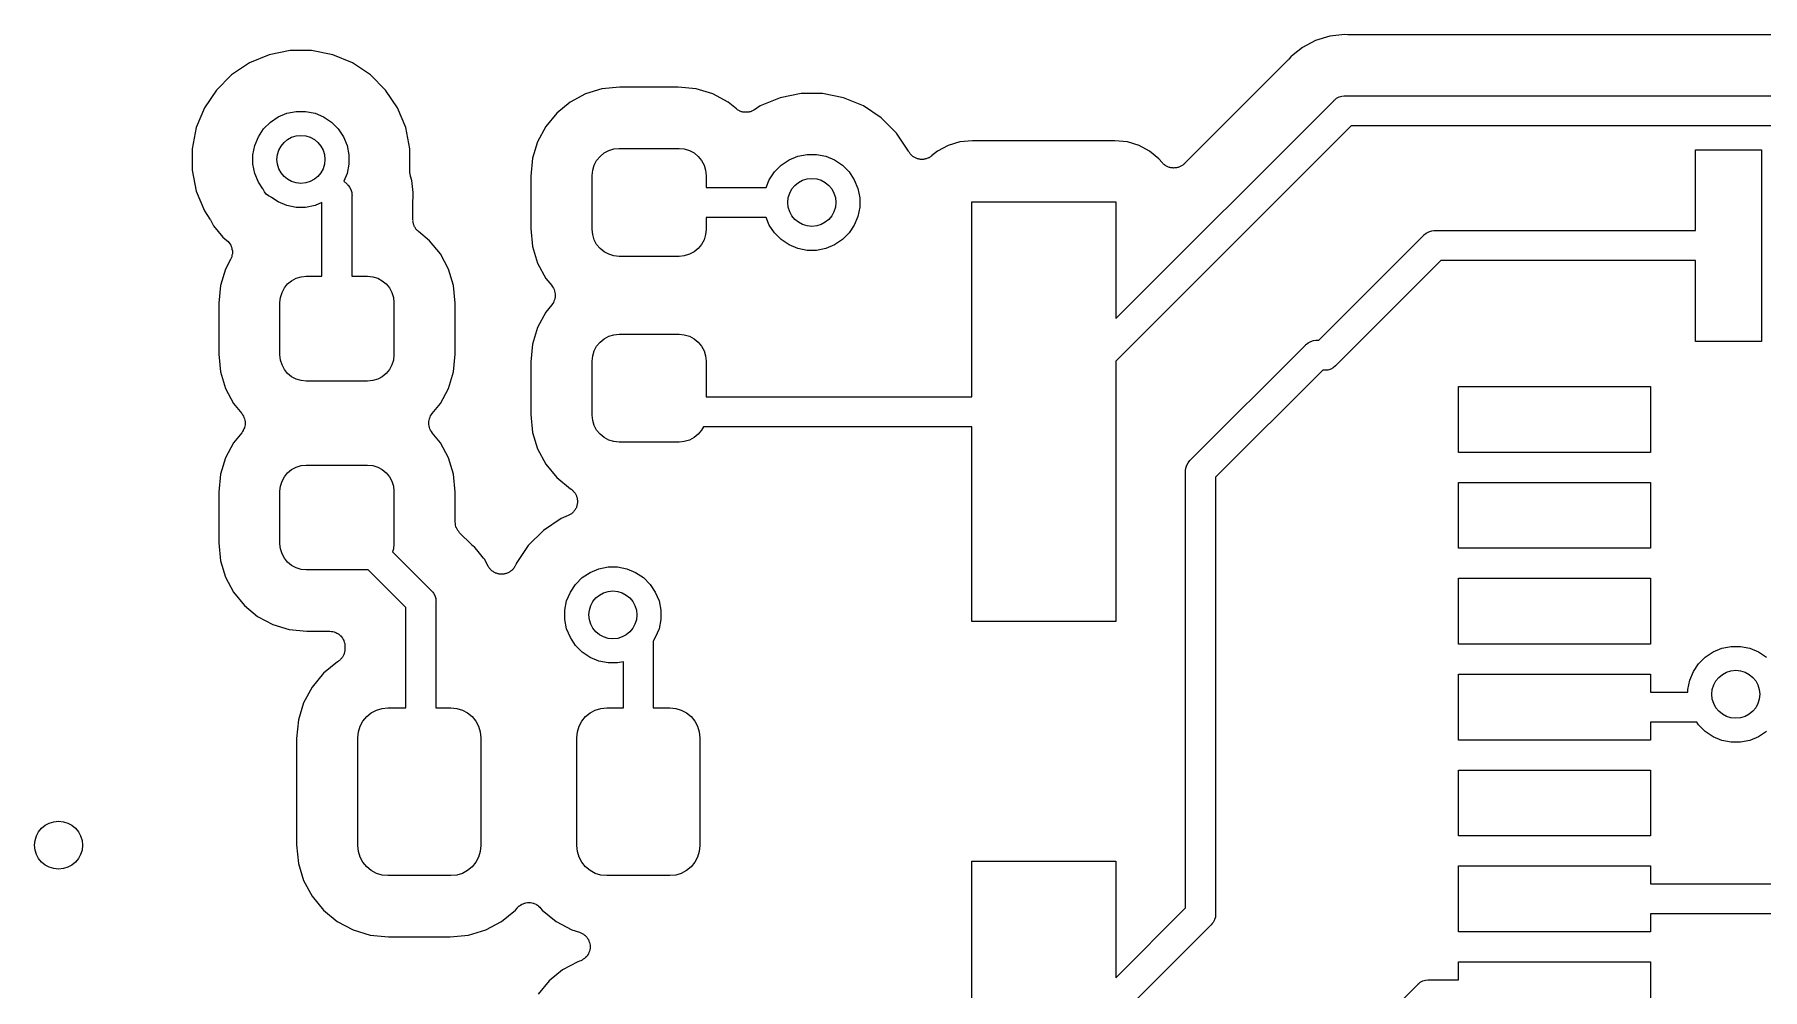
# Model space of a CAD drawing. Extents: x 83.1 to 154, y -94.5 to -68.3.
# Drawn here: x 102.98 to 117.38, y -86.52 to -78.56 of the extents above; entities that cross this region are included whole.
import ezdxf

# ---------------------------------------------------------------- set-up
doc = ezdxf.new("R2010")
doc.units = 0
doc.layers.add('BLACK', color=7, linetype='CONTINUOUS')

msp = doc.modelspace()

# ---------------------------------------------------------------- linework, layer by layer
at = {"layer": 'BLACK', "linetype": 'CONTINUOUS'}
for p, q in [((113.659, -78.6067), (113.549, -78.6654)), ((113.778, -78.5705), (113.659, -78.6067)), ((113.877, -78.5607), (113.778, -78.5705)), ((113.878, -78.5607), (113.877, -78.5607)), ((113.902, -78.5582), (113.878, -78.5607)), ((113.927, -78.5607), (113.902, -78.5582)), ((113.933, -78.5607), (113.927, -78.5607)), ((113.938, -78.5613), (113.933, -78.5607)), ((113.94, -78.5613), (113.938, -78.5613)), ((117.501, -78.5613), (113.94, -78.5613)), ((104.77, -78.7953), (104.621, -78.8947)), ((104.935, -78.7269), (104.77, -78.7953)), ((105.111, -78.692), (104.935, -78.7269)), ((105.289, -78.692), (105.111, -78.692)), ((105.465, -78.7269), (105.289, -78.692)), ((105.63, -78.7953), (105.465, -78.7269)), ((105.779, -78.8947), (105.63, -78.7953)), ((113.428, -78.7731), (112.567, -79.6349)), ((113.432, -78.769), (113.428, -78.7731)), ((113.436, -78.7652), (113.432, -78.769)), ((113.437, -78.7639), (113.436, -78.7652)), ((113.453, -78.7445), (113.437, -78.7639)), ((113.472, -78.7287), (113.453, -78.7445)), ((113.549, -78.6654), (113.472, -78.7287)), ((113.472, -78.7287), (113.472, -78.7287)), ((104.621, -78.8947), (104.495, -79.0212)), ((105.905, -79.0212), (105.779, -78.8947)), ((104.495, -79.0212), (104.395, -79.1699)), ((106.005, -79.1699), (105.905, -79.0212)), ((107.571, -79.0541), (107.444, -79.1221)), ((107.709, -79.0123), (107.571, -79.0541)), ((107.859, -78.9975), (107.709, -79.0123)), ((108.346, -78.9975), (107.859, -78.9975)), ((108.496, -79.0123), (108.346, -78.9975)), ((108.634, -79.0541), (108.496, -79.0123)), ((108.761, -79.1221), (108.634, -79.0541)), ((109.369, -79.0506), (109.194, -79.0855)), ((109.548, -79.0506), (109.369, -79.0506)), ((109.723, -79.0855), (109.548, -79.0506)), ((113.833, -79.0899), (113.854, -79.0783)), ((113.854, -79.0783), (113.878, -79.0711)), ((113.878, -79.0711), (113.896, -79.0693)), ((113.896, -79.0693), (113.902, -79.0687)), ((113.896, -79.0693), (113.896, -79.0693)), ((113.902, -79.0687), (113.909, -79.0693)), ((113.909, -79.0693), (117.82, -79.0693)), ((104.395, -79.1699), (104.327, -79.3351)), ((105.011, -79.2455), (105.083, -79.2154)), ((105.083, -79.2154), (105.161, -79.2)), ((105.161, -79.2), (105.239, -79.2)), ((105.239, -79.2), (105.317, -79.2154)), ((105.317, -79.2154), (105.389, -79.2455)), ((106.073, -79.3351), (106.005, -79.1699)), ((107.332, -79.2136), (107.241, -79.325)), ((107.444, -79.1221), (107.332, -79.2136)), ((108.83, -79.1784), (108.761, -79.1221)), ((108.834, -79.1816), (108.83, -79.1784)), ((108.839, -79.1852), (108.834, -79.1816)), ((108.845, -79.1885), (108.839, -79.1852)), ((108.85, -79.1922), (108.845, -79.1885)), ((108.855, -79.1944), (108.85, -79.1922)), ((108.86, -79.1971), (108.855, -79.1944)), ((108.867, -79.1991), (108.86, -79.1971)), ((108.873, -79.2017), (108.867, -79.1991)), ((108.879, -79.2028), (108.873, -79.2017)), ((108.884, -79.2045), (108.879, -79.2028)), ((108.891, -79.2053), (108.884, -79.2045)), ((108.897, -79.2066), (108.891, -79.2053)), ((108.903, -79.2066), (108.897, -79.2066)), ((108.909, -79.2072), (108.903, -79.2066)), ((108.915, -79.2067), (108.909, -79.2072)), ((108.922, -79.2067), (108.915, -79.2067)), ((108.928, -79.2056), (108.922, -79.2067)), ((108.933, -79.2051), (108.928, -79.2056)), ((108.94, -79.2032), (108.933, -79.2051)), ((108.947, -79.2019), (108.94, -79.2032)), ((108.952, -79.1998), (108.947, -79.2019)), ((108.957, -79.1982), (108.952, -79.1998)), ((108.963, -79.1951), (108.957, -79.1982)), ((108.969, -79.1926), (108.963, -79.1951)), ((108.974, -79.1894), (108.969, -79.1926)), ((108.979, -79.1868), (108.974, -79.1894)), ((108.981, -79.1858), (108.979, -79.1868)), ((109.029, -79.1539), (108.981, -79.1858)), ((109.194, -79.0855), (109.029, -79.1539)), ((109.889, -79.1539), (109.723, -79.0855)), ((110.037, -79.2533), (109.889, -79.1539)), ((111.992, -80.9282), (113.81, -79.1102)), ((113.81, -79.1102), (113.814, -79.1055)), ((113.814, -79.1055), (113.818, -79.1016)), ((113.818, -79.1016), (113.831, -79.0908)), ((113.818, -79.1016), (113.818, -79.1016)), ((113.831, -79.0908), (113.833, -79.0899)), ((104.327, -79.3351), (104.292, -79.5106)), ((104.846, -79.4105), (104.889, -79.345)), ((104.889, -79.345), (104.945, -79.2893)), ((104.945, -79.2893), (105.011, -79.2455)), ((105.389, -79.2455), (105.455, -79.2893)), ((105.455, -79.2893), (105.511, -79.345)), ((105.511, -79.345), (105.554, -79.4105)), ((106.108, -79.5106), (106.073, -79.3351)), ((107.241, -79.325), (107.173, -79.4522)), ((110.164, -79.3798), (110.037, -79.2533)), ((113.954, -79.3193), (111.992, -81.2818)), ((117.774, -79.3193), (113.954, -79.3193)), ((104.292, -79.5106), (104.292, -79.6894)), ((104.8, -79.5606), (104.815, -79.4833)), ((104.815, -79.4833), (104.846, -79.4105)), ((105.554, -79.4105), (105.585, -79.4833)), ((105.585, -79.4833), (105.6, -79.5606)), ((106.108, -79.7), (106.108, -79.5106)), ((107.173, -79.4522), (107.131, -79.5901)), ((107.766, -79.5257), (107.809, -79.5129)), ((107.809, -79.5129), (107.852, -79.5086)), ((107.852, -79.5086), (108.352, -79.5086)), ((108.352, -79.5086), (108.396, -79.5129)), ((108.396, -79.5129), (108.439, -79.5257)), ((110.265, -79.5308), (110.164, -79.3798)), ((110.596, -79.4834), (110.508, -79.5306)), ((110.692, -79.4544), (110.596, -79.4834)), ((110.798, -79.4439), (110.692, -79.4544)), ((111.985, -79.4439), (110.798, -79.4439)), ((112.091, -79.4543), (111.985, -79.4439)), ((112.187, -79.4834), (112.091, -79.4543)), ((112.275, -79.5306), (112.187, -79.4834)), ((104.8, -79.6394), (104.8, -79.5606)), ((104.815, -79.7167), (104.8, -79.6394)), ((105.6, -79.6394), (105.585, -79.7167)), ((105.6, -79.5606), (105.6, -79.6394)), ((107.131, -79.5901), (107.116, -79.7398)), ((107.632, -79.6897), (107.645, -79.6475)), ((107.645, -79.6475), (107.665, -79.6086)), ((107.665, -79.6086), (107.693, -79.5745)), ((107.693, -79.5745), (107.727, -79.5465)), ((107.727, -79.5465), (107.766, -79.5257)), ((108.439, -79.5257), (108.477, -79.5465)), ((108.477, -79.5465), (108.511, -79.5745)), ((108.511, -79.5745), (108.539, -79.6086)), ((108.539, -79.6086), (108.56, -79.6475)), ((108.56, -79.6475), (108.573, -79.6897)), ((109.148, -79.7036), (109.204, -79.6479)), ((109.204, -79.6479), (109.269, -79.6041)), ((109.269, -79.6041), (109.342, -79.574)), ((109.342, -79.574), (109.419, -79.5586)), ((109.419, -79.5586), (109.498, -79.5586)), ((109.498, -79.5586), (109.575, -79.574)), ((109.575, -79.574), (109.648, -79.6041)), ((109.648, -79.6041), (109.714, -79.6479)), ((109.714, -79.6479), (109.769, -79.7036)), ((110.265, -79.5324), (110.265, -79.5308)), ((110.269, -79.5379), (110.265, -79.5324)), ((110.272, -79.5437), (110.269, -79.5379)), ((110.276, -79.5482), (110.272, -79.5437)), ((110.279, -79.5531), (110.276, -79.5482)), ((110.284, -79.5578), (110.279, -79.5531)), ((110.288, -79.5628), (110.284, -79.5578)), ((110.292, -79.5666), (110.288, -79.5628)), ((110.296, -79.5707), (110.292, -79.5666)), ((110.302, -79.5744), (110.296, -79.5707)), ((110.307, -79.5786), (110.302, -79.5744)), ((110.312, -79.5814), (110.307, -79.5786)), ((110.317, -79.5847), (110.312, -79.5814)), ((110.323, -79.5872), (110.317, -79.5847)), ((110.329, -79.5904), (110.323, -79.5872)), ((110.334, -79.5921), (110.329, -79.5904)), ((110.34, -79.5944), (110.334, -79.5921)), ((110.346, -79.5957), (110.34, -79.5944)), ((110.352, -79.5977), (110.346, -79.5957)), ((110.358, -79.5983), (110.352, -79.5977)), ((110.364, -79.5995), (110.358, -79.5983)), ((110.371, -79.5995), (110.364, -79.5995)), ((110.377, -79.6002), (110.371, -79.5995)), ((110.383, -79.5997), (110.377, -79.6002)), ((110.389, -79.5997), (110.383, -79.5997)), ((110.395, -79.5985), (110.389, -79.5997)), ((110.402, -79.5979), (110.395, -79.5985)), ((110.407, -79.5962), (110.402, -79.5979)), ((110.413, -79.5952), (110.407, -79.5962)), ((110.419, -79.5927), (110.413, -79.5952)), ((110.426, -79.5909), (110.419, -79.5927)), ((110.431, -79.5882), (110.426, -79.5909)), ((110.436, -79.586), (110.431, -79.5882)), ((110.442, -79.5824), (110.436, -79.586)), ((110.448, -79.5794), (110.442, -79.5824)), ((110.452, -79.5757), (110.448, -79.5794)), ((110.457, -79.5725), (110.452, -79.5757)), ((110.458, -79.5714), (110.457, -79.5725)), ((110.508, -79.5306), (110.458, -79.5714)), ((112.353, -79.5941), (112.275, -79.5306)), ((112.379, -79.6257), (112.353, -79.5941)), ((112.383, -79.6298), (112.379, -79.6257)), ((112.386, -79.6343), (112.383, -79.6298)), ((112.391, -79.6385), (112.386, -79.6343)), ((112.396, -79.6432), (112.391, -79.6385)), ((112.401, -79.6464), (112.396, -79.6432)), ((112.405, -79.6502), (112.401, -79.6464)), ((112.411, -79.6533), (112.405, -79.6502)), ((112.417, -79.657), (112.411, -79.6533)), ((112.422, -79.6592), (112.417, -79.657)), ((112.427, -79.662), (112.422, -79.6592)), ((112.536, -79.6575), (112.53, -79.66)), ((112.541, -79.6543), (112.536, -79.6575)), ((112.546, -79.6516), (112.541, -79.6543)), ((112.551, -79.6475), (112.546, -79.6516)), ((112.557, -79.6438), (112.551, -79.6475)), ((112.561, -79.6398), (112.557, -79.6438)), ((112.565, -79.6362), (112.561, -79.6398)), ((112.567, -79.6349), (112.565, -79.6362)), ((116.826, -80.1943), (116.826, -79.5193)), ((116.826, -79.5193), (117.376, -79.5193)), ((117.376, -79.5193), (117.376, -81.1193)), ((104.292, -79.6894), (104.327, -79.8649)), ((104.846, -79.7895), (104.815, -79.7167)), ((104.883, -79.8461), (104.846, -79.7895)), ((105.585, -79.7167), (105.558, -79.7811)), ((105.558, -79.7811), (105.584, -79.8073)), ((106.108, -79.7036), (106.108, -79.7)), ((106.108, -79.709), (106.108, -79.7036)), ((106.108, -79.7145), (106.108, -79.709)), ((106.109, -79.7213), (106.108, -79.7145)), ((106.11, -79.7282), (106.109, -79.7213)), ((106.112, -79.7335), (106.11, -79.7282)), ((106.113, -79.7389), (106.112, -79.7335)), ((106.113, -79.7406), (106.113, -79.7389)), ((106.124, -79.7759), (106.113, -79.7406)), ((106.134, -79.875), (106.124, -79.7759)), ((107.116, -79.7398), (107.116, -80.1774)), ((107.627, -79.7336), (107.632, -79.6897)), ((107.627, -80.1836), (107.627, -79.7336)), ((108.573, -79.6897), (108.577, -79.7336)), ((108.577, -79.7336), (108.577, -79.8336)), ((109.077, -79.8336), (109.104, -79.7691)), ((109.104, -79.7691), (109.148, -79.7036)), ((109.769, -79.7036), (109.813, -79.7691)), ((109.813, -79.7691), (109.843, -79.8419)), ((112.433, -79.664), (112.427, -79.662)), ((112.44, -79.6666), (112.433, -79.664)), ((112.445, -79.6677), (112.44, -79.6666)), ((112.451, -79.6694), (112.445, -79.6677)), ((112.457, -79.6701), (112.451, -79.6694)), ((112.464, -79.6715), (112.457, -79.6701)), ((112.47, -79.6715), (112.464, -79.6715)), ((112.475, -79.6721), (112.47, -79.6715)), ((112.482, -79.6715), (112.475, -79.6721)), ((112.489, -79.6716), (112.482, -79.6715)), ((112.494, -79.6705), (112.489, -79.6716)), ((112.5, -79.67), (112.494, -79.6705)), ((112.507, -79.6681), (112.5, -79.67)), ((112.513, -79.6668), (112.507, -79.6681)), ((112.518, -79.6647), (112.513, -79.6668)), ((112.524, -79.663), (112.518, -79.6647)), ((112.53, -79.66), (112.524, -79.663)), ((104.327, -79.8649), (104.395, -80.0301)), ((104.884, -79.8481), (104.883, -79.8461)), ((104.896, -79.8698), (104.884, -79.8481)), ((104.911, -79.8888), (104.896, -79.8698)), ((104.93, -79.9044), (104.911, -79.8888)), ((104.952, -79.916), (104.93, -79.9044)), ((104.954, -79.9166), (104.952, -79.916)), ((105.011, -79.9545), (104.954, -79.9166)), ((105.584, -79.8073), (105.589, -79.8112)), ((105.589, -79.8112), (105.593, -79.8159)), ((105.593, -79.8159), (105.593, -79.8159)), ((105.593, -79.8159), (105.604, -79.8302)), ((105.604, -79.8302), (105.615, -79.8498)), ((105.615, -79.8498), (105.616, -79.8519)), ((105.616, -79.8519), (105.623, -79.8755)), ((105.623, -79.8755), (105.625, -79.8939)), ((105.625, -79.8939), (105.625, -79.8939)), ((105.625, -79.8939), (105.626, -79.9)), ((105.626, -79.9), (105.625, -79.9061)), ((105.625, -79.9061), (105.625, -80.575)), ((106.133, -79.9355), (106.134, -79.9302)), ((106.133, -79.9373), (106.133, -79.9355)), ((106.133, -80.1041), (106.133, -79.9373)), ((106.134, -79.8751), (106.134, -79.875)), ((106.136, -79.9), (106.134, -79.8751)), ((106.134, -79.9249), (106.136, -79.9)), ((106.134, -79.9302), (106.134, -79.9249)), ((108.577, -79.8336), (109.077, -79.8336)), ((109.843, -79.8419), (109.859, -79.9192)), ((109.859, -79.9192), (109.859, -79.998)), ((104.395, -80.0301), (104.441, -80.099)), ((105.083, -79.9846), (105.011, -79.9545)), ((105.161, -80), (105.083, -79.9846)), ((105.239, -80), (105.161, -80)), ((105.317, -79.9846), (105.239, -80)), ((105.375, -79.9605), (105.317, -79.9846)), ((105.375, -80.575), (105.375, -79.9605)), ((109.077, -80.0836), (108.577, -80.0836)), ((108.577, -80.0836), (108.577, -80.1836)), ((109.104, -80.1481), (109.077, -80.0836)), ((109.843, -80.0753), (109.813, -80.1481)), ((109.859, -79.998), (109.843, -80.0753)), ((110.792, -81.58), (110.792, -79.955)), ((110.792, -79.955), (111.992, -79.955)), ((111.992, -79.955), (111.992, -80.9282)), ((104.441, -80.099), (104.442, -80.1004)), ((104.442, -80.1004), (104.445, -80.1052)), ((104.445, -80.1052), (104.448, -80.1097)), ((104.448, -80.1097), (104.471, -80.1534)), ((104.471, -80.1534), (104.55, -80.2498)), ((106.134, -80.1096), (106.133, -80.1041)), ((106.133, -80.1152), (106.134, -80.1096)), ((106.135, -80.1219), (106.133, -80.1152)), ((106.135, -80.1287), (106.135, -80.1219)), ((106.137, -80.1341), (106.135, -80.1287)), ((106.138, -80.1396), (106.137, -80.1341)), ((106.141, -80.1459), (106.138, -80.1396)), ((106.143, -80.1525), (106.141, -80.1459)), ((106.145, -80.1574), (106.143, -80.1525)), ((106.147, -80.1626), (106.145, -80.1574)), ((106.151, -80.1683), (106.147, -80.1626)), ((106.154, -80.1744), (106.151, -80.1683)), ((106.158, -80.1787), (106.154, -80.1744)), ((106.161, -80.1834), (106.158, -80.1787)), ((106.166, -80.1883), (106.161, -80.1834)), ((106.17, -80.1936), (106.166, -80.1883)), ((106.174, -80.1971), (106.17, -80.1936)), ((106.178, -80.2011), (106.174, -80.1971)), ((106.179, -80.2023), (106.178, -80.2011)), ((106.272, -80.2781), (106.179, -80.2023)), ((107.116, -80.1774), (107.131, -80.3271)), ((107.632, -80.2275), (107.627, -80.1836)), ((107.645, -80.2697), (107.632, -80.2275)), ((108.573, -80.2275), (108.56, -80.2697)), ((108.577, -80.1836), (108.573, -80.2275)), ((109.148, -80.2136), (109.104, -80.1481)), ((109.204, -80.2693), (109.148, -80.2136)), ((109.769, -80.2136), (109.714, -80.2693)), ((109.813, -80.1481), (109.769, -80.2136)), ((113.685, -81.1087), (114.558, -80.2352)), ((114.558, -80.2352), (114.562, -80.2305)), ((114.562, -80.2305), (114.568, -80.2257)), ((114.568, -80.2257), (114.581, -80.2149)), ((114.581, -80.2149), (114.603, -80.2033)), ((114.603, -80.2033), (114.627, -80.1961)), ((114.627, -80.1961), (114.645, -80.1943)), ((114.645, -80.1943), (114.651, -80.1937)), ((114.645, -80.1943), (114.645, -80.1943)), ((114.651, -80.1937), (114.657, -80.1943)), ((114.657, -80.1943), (116.826, -80.1943)), ((104.55, -80.2498), (104.582, -80.2757)), ((104.582, -80.2757), (104.582, -80.2762)), ((104.582, -80.2762), (104.582, -80.2762)), ((104.582, -80.2762), (104.582, -80.2762)), ((104.582, -80.2762), (104.583, -80.2769)), ((104.583, -80.2769), (104.592, -80.2855)), ((104.592, -80.2855), (104.6, -80.2938)), ((104.6, -80.2938), (104.6, -80.2943)), ((104.6, -80.2943), (104.601, -80.2946)), ((104.601, -80.2946), (104.607, -80.3046)), ((104.607, -80.3046), (104.614, -80.3145)), ((104.614, -80.3145), (104.614, -80.315)), ((104.614, -80.315), (104.614, -80.3154)), ((104.614, -80.3154), (104.618, -80.3264)), ((104.618, -80.3264), (104.623, -80.3375)), ((104.623, -80.3375), (104.623, -80.338)), ((104.623, -80.338), (104.623, -80.3384)), ((104.623, -80.3384), (104.625, -80.3501)), ((104.625, -80.3501), (104.628, -80.3618)), ((104.628, -80.3618), (104.628, -80.3623)), ((104.628, -80.3623), (104.628, -80.3628)), ((104.628, -80.3628), (104.628, -80.3747)), ((104.628, -80.3747), (104.628, -80.3866)), ((106.363, -80.3886), (106.272, -80.2781)), ((107.131, -80.3271), (107.173, -80.465)), ((107.665, -80.3086), (107.645, -80.2697)), ((107.693, -80.3427), (107.665, -80.3086)), ((107.727, -80.3707), (107.693, -80.3427)), ((107.766, -80.3915), (107.727, -80.3707)), ((108.477, -80.3707), (108.439, -80.3915)), ((108.511, -80.3427), (108.477, -80.3707)), ((108.539, -80.3086), (108.511, -80.3427)), ((108.56, -80.2697), (108.539, -80.3086)), ((109.269, -80.3131), (109.204, -80.2693)), ((109.342, -80.3432), (109.269, -80.3131)), ((109.419, -80.3586), (109.342, -80.3432)), ((109.498, -80.3586), (109.419, -80.3586)), ((109.575, -80.3432), (109.498, -80.3586)), ((109.648, -80.3131), (109.575, -80.3432)), ((109.714, -80.2693), (109.648, -80.3131)), ((104.57, -80.5147), (104.529, -80.6515)), ((104.613, -80.4338), (104.57, -80.5147)), ((104.618, -80.4227), (104.613, -80.4338)), ((104.623, -80.4118), (104.618, -80.4227)), ((104.625, -80.3992), (104.623, -80.4109)), ((104.623, -80.4109), (104.623, -80.4113)), ((104.623, -80.4113), (104.623, -80.4118)), ((104.628, -80.3876), (104.625, -80.3992)), ((104.628, -80.3866), (104.628, -80.3871)), ((104.628, -80.3871), (104.628, -80.3876)), ((106.43, -80.5147), (106.363, -80.3886)), ((106.471, -80.6515), (106.43, -80.5147)), ((107.173, -80.465), (107.241, -80.5922)), ((107.809, -80.4043), (107.766, -80.3915)), ((107.852, -80.4086), (107.809, -80.4043)), ((108.352, -80.4086), (107.852, -80.4086)), ((108.396, -80.4043), (108.352, -80.4086)), ((108.439, -80.3915), (108.396, -80.4043)), ((114.703, -80.4443), (113.829, -81.3177)), ((116.826, -80.4443), (114.703, -80.4443)), ((116.826, -81.1193), (116.826, -80.4443)), ((104.529, -80.6515), (104.514, -80.8)), ((105.062, -80.6722), (105.089, -80.6391)), ((105.089, -80.6391), (105.122, -80.6119)), ((105.122, -80.6119), (105.16, -80.5917)), ((105.16, -80.5917), (105.201, -80.5792)), ((105.201, -80.5792), (105.244, -80.575)), ((105.244, -80.575), (105.375, -80.575)), ((105.625, -80.575), (105.756, -80.575)), ((105.756, -80.575), (105.799, -80.5792)), ((105.799, -80.5792), (105.84, -80.5917)), ((105.84, -80.5917), (105.878, -80.6119)), ((105.878, -80.6119), (105.911, -80.6391)), ((105.911, -80.6391), (105.938, -80.6722)), ((106.486, -80.8), (106.471, -80.6515)), ((107.241, -80.5922), (107.291, -80.653)), ((107.291, -80.653), (107.291, -80.6536)), ((107.291, -80.6536), (107.291, -80.6536)), ((107.291, -80.6536), (107.291, -80.6537)), ((107.291, -80.6537), (107.292, -80.6544)), ((107.292, -80.6544), (107.298, -80.6644)), ((107.298, -80.6644), (107.305, -80.6743)), ((104.514, -80.8), (104.514, -81.225)), ((105.025, -80.7938), (105.029, -80.7511)), ((105.025, -81.2313), (105.025, -80.7938)), ((105.029, -80.7511), (105.042, -80.71)), ((105.042, -80.71), (105.062, -80.6722)), ((105.938, -80.6722), (105.958, -80.71)), ((105.958, -80.71), (105.971, -80.7511)), ((105.971, -80.7511), (105.975, -80.7938)), ((105.975, -80.7938), (105.975, -81.2313)), ((106.486, -81.225), (106.486, -80.8)), ((107.297, -80.8043), (107.291, -80.8142)), ((107.304, -80.7944), (107.297, -80.8043)), ((107.305, -80.7936), (107.304, -80.794)), ((107.304, -80.794), (107.304, -80.7944)), ((107.305, -80.6743), (107.305, -80.6748)), ((107.305, -80.6748), (107.305, -80.6752)), ((107.305, -80.6752), (107.31, -80.6863)), ((107.309, -80.7826), (107.305, -80.7936)), ((107.314, -80.7716), (107.309, -80.7826)), ((107.31, -80.6863), (107.314, -80.6973)), ((107.314, -80.6973), (107.314, -80.6978)), ((107.314, -80.6978), (107.315, -80.6982)), ((107.316, -80.759), (107.314, -80.7707)), ((107.314, -80.7707), (107.314, -80.7711)), ((107.314, -80.7711), (107.314, -80.7716)), ((107.315, -80.6982), (107.317, -80.7099)), ((107.319, -80.7474), (107.316, -80.759)), ((107.317, -80.7099), (107.319, -80.7216)), ((107.319, -80.7216), (107.319, -80.7221)), ((107.319, -80.7221), (107.319, -80.7226)), ((107.319, -80.7226), (107.319, -80.7345)), ((107.319, -80.7345), (107.319, -80.7464)), ((107.319, -80.7464), (107.319, -80.7469)), ((107.319, -80.7469), (107.319, -80.7474)), ((107.241, -80.875), (107.173, -81.0022)), ((107.291, -80.8142), (107.241, -80.875)), ((107.173, -81.0022), (107.131, -81.1401)), ((107.693, -81.1245), (107.727, -81.0965)), ((107.727, -81.0965), (107.766, -81.0757)), ((107.766, -81.0757), (107.809, -81.0629)), ((107.809, -81.0629), (107.852, -81.0586)), ((107.852, -81.0586), (108.352, -81.0586)), ((108.352, -81.0586), (108.396, -81.0629)), ((108.396, -81.0629), (108.439, -81.0757)), ((108.439, -81.0757), (108.477, -81.0965)), ((108.477, -81.0965), (108.511, -81.1245)), ((104.514, -81.225), (104.529, -81.3735)), ((105.029, -81.2739), (105.025, -81.2313)), ((105.975, -81.2313), (105.971, -81.2739)), ((106.471, -81.3735), (106.486, -81.225)), ((107.131, -81.1401), (107.116, -81.2898)), ((107.627, -81.2836), (107.632, -81.2397)), ((107.632, -81.2397), (107.645, -81.1975)), ((107.645, -81.1975), (107.665, -81.1586)), ((107.665, -81.1586), (107.693, -81.1245)), ((108.511, -81.1245), (108.539, -81.1586)), ((108.539, -81.1586), (108.56, -81.1975)), ((108.56, -81.1975), (108.573, -81.2397)), ((108.573, -81.2397), (108.577, -81.2836)), ((112.616, -82.1075), (113.574, -81.1496)), ((113.574, -81.1496), (113.577, -81.1449)), ((113.577, -81.1449), (113.582, -81.141)), ((113.582, -81.141), (113.596, -81.1299)), ((113.582, -81.141), (113.582, -81.141)), ((113.596, -81.1299), (113.597, -81.1293)), ((113.597, -81.1293), (113.618, -81.1177)), ((113.618, -81.1177), (113.642, -81.1105)), ((113.642, -81.1105), (113.66, -81.1087)), ((113.66, -81.1087), (113.666, -81.1081)), ((113.66, -81.1087), (113.66, -81.1087)), ((113.666, -81.1081), (113.672, -81.1087)), ((113.672, -81.1087), (113.685, -81.1087)), ((117.376, -81.1193), (116.826, -81.1193)), ((104.529, -81.3735), (104.57, -81.5103)), ((105.042, -81.315), (105.029, -81.2739)), ((105.062, -81.3528), (105.042, -81.315)), ((105.089, -81.3859), (105.062, -81.3528)), ((105.122, -81.4131), (105.089, -81.3859)), ((105.911, -81.3859), (105.878, -81.4131)), ((105.938, -81.3528), (105.911, -81.3859)), ((105.958, -81.315), (105.938, -81.3528)), ((105.971, -81.2739), (105.958, -81.315)), ((106.43, -81.5103), (106.471, -81.3735)), ((107.116, -81.2898), (107.116, -81.7274)), ((107.627, -81.7336), (107.627, -81.2836)), ((108.577, -81.2836), (108.577, -81.58)), ((111.992, -81.2818), (111.992, -83.455)), ((113.718, -81.3587), (112.825, -82.252)), ((113.731, -81.3587), (113.718, -81.3587)), ((113.737, -81.3593), (113.731, -81.3587)), ((113.743, -81.3587), (113.737, -81.3593)), ((113.761, -81.3569), (113.743, -81.3587)), ((113.743, -81.3587), (113.743, -81.3587)), ((113.785, -81.3497), (113.761, -81.3569)), ((113.806, -81.3381), (113.785, -81.3497)), ((113.826, -81.3225), (113.806, -81.3381)), ((113.829, -81.3177), (113.826, -81.3225)), ((104.57, -81.5103), (104.637, -81.6364)), ((105.16, -81.4333), (105.122, -81.4131)), ((105.201, -81.4458), (105.16, -81.4333)), ((105.244, -81.45), (105.201, -81.4458)), ((105.756, -81.45), (105.244, -81.45)), ((105.799, -81.4458), (105.756, -81.45)), ((105.84, -81.4333), (105.799, -81.4458)), ((105.878, -81.4131), (105.84, -81.4333)), ((106.363, -81.6364), (106.43, -81.5103)), ((114.851, -82.0443), (114.851, -81.4943)), ((114.851, -81.4943), (116.451, -81.4943)), ((116.451, -81.4943), (116.451, -82.0443)), ((104.637, -81.6364), (104.706, -81.7194)), ((106.294, -81.7194), (106.363, -81.6364)), ((108.577, -81.58), (110.792, -81.58)), ((104.706, -81.7194), (104.706, -81.72)), ((104.706, -81.72), (104.706, -81.72)), ((104.706, -81.72), (104.706, -81.7201)), ((104.706, -81.7201), (104.707, -81.7208)), ((104.707, -81.7208), (104.713, -81.7308)), ((104.713, -81.7308), (104.72, -81.7407)), ((104.72, -81.7407), (104.72, -81.7412)), ((104.72, -81.7412), (104.72, -81.7416)), ((104.72, -81.7416), (104.725, -81.7527)), ((104.725, -81.7527), (104.729, -81.7637)), ((104.729, -81.7637), (104.729, -81.7642)), ((104.729, -81.7642), (104.729, -81.7646)), ((104.729, -81.7646), (104.732, -81.7763)), ((104.734, -81.8138), (104.731, -81.8254)), ((104.732, -81.7763), (104.734, -81.788)), ((104.734, -81.788), (104.734, -81.7885)), ((104.734, -81.7885), (104.734, -81.789)), ((104.734, -81.789), (104.734, -81.8008)), ((104.734, -81.8008), (104.734, -81.8128)), ((104.734, -81.8128), (104.734, -81.8133)), ((104.734, -81.8133), (104.734, -81.8138)), ((106.266, -81.7862), (106.269, -81.7746)), ((106.266, -81.7867), (106.266, -81.7862)), ((106.266, -81.7872), (106.266, -81.7867)), ((106.266, -81.7992), (106.266, -81.7872)), ((106.266, -81.811), (106.266, -81.7992)), ((106.266, -81.8115), (106.266, -81.811)), ((106.266, -81.812), (106.266, -81.8115)), ((106.268, -81.8237), (106.266, -81.812)), ((106.269, -81.7746), (106.271, -81.7629)), ((106.271, -81.762), (106.276, -81.751)), ((106.271, -81.7625), (106.271, -81.762)), ((106.271, -81.7629), (106.271, -81.7625)), ((106.276, -81.751), (106.281, -81.74)), ((106.281, -81.7392), (106.288, -81.7293)), ((106.281, -81.7396), (106.281, -81.7392)), ((106.281, -81.74), (106.281, -81.7396)), ((106.288, -81.7293), (106.294, -81.7194)), ((107.116, -81.7274), (107.131, -81.8771)), ((107.632, -81.7775), (107.627, -81.7336)), ((107.645, -81.8197), (107.632, -81.7775)), ((107.665, -81.8586), (107.645, -81.8197)), ((104.637, -81.9636), (104.57, -82.0897)), ((104.706, -81.8806), (104.637, -81.9636)), ((104.712, -81.8707), (104.706, -81.8806)), ((104.719, -81.8608), (104.712, -81.8707)), ((104.724, -81.849), (104.719, -81.86)), ((104.719, -81.86), (104.719, -81.8604)), ((104.719, -81.8604), (104.719, -81.8608)), ((104.729, -81.838), (104.724, -81.849)), ((104.731, -81.8254), (104.729, -81.8371)), ((104.729, -81.8371), (104.729, -81.8375)), ((104.729, -81.8375), (104.729, -81.838)), ((106.271, -81.8354), (106.268, -81.8237)), ((106.271, -81.8358), (106.271, -81.8354)), ((106.271, -81.8363), (106.271, -81.8358)), ((106.275, -81.8473), (106.271, -81.8363)), ((106.28, -81.8584), (106.275, -81.8473)), ((106.28, -81.8588), (106.28, -81.8584)), ((106.28, -81.8593), (106.28, -81.8588)), ((106.287, -81.8691), (106.28, -81.8593)), ((106.293, -81.8792), (106.287, -81.8691)), ((106.294, -81.8799), (106.293, -81.8792)), ((106.294, -81.88), (106.294, -81.8799)), ((106.294, -81.8806), (106.294, -81.88)), ((106.294, -81.88), (106.294, -81.88)), ((106.363, -81.9636), (106.294, -81.8806)), ((106.43, -82.0897), (106.363, -81.9636)), ((107.131, -81.8771), (107.173, -82.015)), ((107.693, -81.8927), (107.665, -81.8586)), ((107.727, -81.9207), (107.693, -81.8927)), ((107.766, -81.9415), (107.727, -81.9207)), ((107.809, -81.9543), (107.766, -81.9415)), ((107.852, -81.9586), (107.809, -81.9543)), ((108.352, -81.9586), (107.852, -81.9586)), ((108.396, -81.9543), (108.352, -81.9586)), ((108.439, -81.9415), (108.396, -81.9543)), ((108.477, -81.9207), (108.439, -81.9415)), ((108.511, -81.8927), (108.477, -81.9207)), ((108.539, -81.8586), (108.511, -81.8927)), ((108.555, -81.83), (108.539, -81.8586)), ((110.792, -81.83), (108.555, -81.83)), ((110.792, -83.455), (110.792, -81.83)), ((104.57, -82.0897), (104.529, -82.2265)), ((106.471, -82.2265), (106.43, -82.0897)), ((107.173, -82.015), (107.241, -82.1422)), ((112.611, -82.1114), (112.616, -82.1075)), ((116.451, -82.0443), (114.851, -82.0443)), ((104.529, -82.2265), (104.514, -82.375)), ((105.042, -82.285), (105.062, -82.2472)), ((105.062, -82.2472), (105.089, -82.2141)), ((105.089, -82.2141), (105.122, -82.1869)), ((105.122, -82.1869), (105.16, -82.1667)), ((105.16, -82.1667), (105.201, -82.1542)), ((105.201, -82.1542), (105.244, -82.15)), ((105.244, -82.15), (105.756, -82.15)), ((105.756, -82.15), (105.799, -82.1542)), ((105.799, -82.1542), (105.84, -82.1667)), ((105.84, -82.1667), (105.878, -82.1869)), ((105.878, -82.1869), (105.911, -82.2141)), ((105.911, -82.2141), (105.938, -82.2472)), ((105.938, -82.2472), (105.958, -82.285)), ((106.486, -82.375), (106.471, -82.2265)), ((107.241, -82.1422), (107.332, -82.2536)), ((112.574, -82.2002), (112.575, -82.1941)), ((112.575, -82.2063), (112.574, -82.2002)), ((112.575, -82.1941), (112.577, -82.1757)), ((112.575, -82.1941), (112.575, -82.1941)), ((112.575, -83.3258), (112.575, -82.2063)), ((112.577, -82.1757), (112.584, -82.1521)), ((112.584, -82.1521), (112.595, -82.1304)), ((112.595, -82.1304), (112.611, -82.1114)), ((112.825, -82.252), (112.825, -85.8908)), ((104.514, -82.375), (104.514, -82.8)), ((105.025, -82.3687), (105.029, -82.3261)), ((105.025, -82.8062), (105.025, -82.3687)), ((105.029, -82.3261), (105.042, -82.285)), ((105.958, -82.285), (105.971, -82.3261)), ((105.971, -82.3261), (105.975, -82.3687)), ((105.975, -82.3687), (105.975, -82.8062)), ((106.486, -82.6258), (106.486, -82.375)), ((107.332, -82.2536), (107.447, -82.3474)), ((107.447, -82.3474), (107.45, -82.3494)), ((107.45, -82.3494), (107.455, -82.3535)), ((107.455, -82.3535), (107.46, -82.3572)), ((107.46, -82.3572), (107.465, -82.3614)), ((107.465, -82.3614), (107.469, -82.3653)), ((107.469, -82.3653), (107.473, -82.3703)), ((107.473, -82.3703), (107.478, -82.3749)), ((107.478, -82.3749), (107.481, -82.3799)), ((107.481, -82.3799), (107.485, -82.3845)), ((107.485, -82.3845), (107.488, -82.3903)), ((107.488, -82.3903), (107.491, -82.3957)), ((107.491, -82.3957), (107.494, -82.4012)), ((114.851, -82.8443), (114.851, -82.2943)), ((114.851, -82.2943), (116.451, -82.2943)), ((116.451, -82.2943), (116.451, -82.8443)), ((107.472, -82.5396), (107.468, -82.5442)), ((107.476, -82.5354), (107.472, -82.5396)), ((107.48, -82.5301), (107.476, -82.5354)), ((107.484, -82.5251), (107.48, -82.5301)), ((107.487, -82.5198), (107.484, -82.5251)), ((107.49, -82.5149), (107.487, -82.5198)), ((107.493, -82.509), (107.49, -82.5149)), ((107.496, -82.5033), (107.493, -82.509)), ((107.494, -82.4012), (107.496, -82.4065)), ((107.496, -82.4065), (107.498, -82.4127)), ((107.498, -82.4976), (107.496, -82.5033)), ((107.498, -82.4127), (107.501, -82.4187)), ((107.5, -82.4921), (107.498, -82.4976)), ((107.501, -82.4858), (107.5, -82.4921)), ((107.501, -82.4187), (107.502, -82.4245)), ((107.503, -82.4796), (107.501, -82.4858)), ((107.502, -82.4245), (107.503, -82.4303)), ((107.503, -82.4303), (107.504, -82.4367)), ((107.504, -82.4737), (107.503, -82.4796)), ((107.504, -82.4367), (107.505, -82.443)), ((107.505, -82.4678), (107.504, -82.4737)), ((107.505, -82.443), (107.505, -82.449)), ((107.505, -82.449), (107.506, -82.4549)), ((107.506, -82.4549), (107.505, -82.4614)), ((107.505, -82.4614), (107.505, -82.4678)), ((106.487, -82.6374), (106.486, -82.6258)), ((106.488, -82.6491), (106.487, -82.6374)), ((106.488, -82.6498), (106.488, -82.6491)), ((106.488, -82.6504), (106.488, -82.6498)), ((106.492, -82.6616), (106.488, -82.6504)), ((106.495, -82.6729), (106.492, -82.6616)), ((106.495, -82.6735), (106.495, -82.6729)), ((106.496, -82.6742), (106.495, -82.6735)), ((106.501, -82.6845), (106.496, -82.6742)), ((106.507, -82.6949), (106.501, -82.6845)), ((107.37, -82.5953), (107.221, -82.6947)), ((107.427, -82.5716), (107.37, -82.5953)), ((107.432, -82.5688), (107.427, -82.5716)), ((107.438, -82.5665), (107.432, -82.5688)), ((107.443, -82.563), (107.438, -82.5665)), ((107.449, -82.5599), (107.443, -82.563)), ((107.454, -82.5562), (107.449, -82.5599)), ((107.459, -82.5529), (107.454, -82.5562)), ((107.463, -82.5483), (107.459, -82.5529)), ((107.468, -82.5442), (107.463, -82.5483)), ((104.514, -82.8), (104.529, -82.9485)), ((105.029, -82.8489), (105.025, -82.8062)), ((105.975, -82.8062), (105.971, -82.8489)), ((106.507, -82.6955), (106.507, -82.6949)), ((106.507, -82.696), (106.507, -82.6955)), ((106.515, -82.7051), (106.507, -82.696)), ((106.522, -82.7143), (106.515, -82.7051)), ((106.523, -82.7152), (106.522, -82.7143)), ((106.523, -82.7153), (106.523, -82.7152)), ((106.523, -82.7156), (106.523, -82.7153)), ((106.523, -82.7153), (106.523, -82.7153)), ((106.621, -82.8135), (106.523, -82.7156)), ((106.625, -82.8169), (106.621, -82.8135)), ((106.629, -82.8207), (106.625, -82.8169)), ((106.63, -82.8219), (106.629, -82.8207)), ((106.65, -82.8377), (106.63, -82.8219)), ((107.095, -82.8212), (106.995, -82.9699)), ((107.221, -82.6947), (107.095, -82.8212)), ((104.529, -82.9485), (104.57, -83.0853)), ((105.042, -82.89), (105.029, -82.8489)), ((105.062, -82.9278), (105.042, -82.89)), ((105.089, -82.9609), (105.062, -82.9278)), ((105.122, -82.9881), (105.089, -82.9609)), ((105.971, -82.8489), (105.963, -82.8739)), ((105.963, -82.8739), (106.284, -83.1948)), ((106.666, -82.8571), (106.65, -82.8377)), ((106.722, -82.926), (106.666, -82.8571)), ((106.666, -82.8571), (106.666, -82.8571)), ((106.729, -82.9341), (106.722, -82.926)), ((106.761, -82.9938), (106.729, -82.9341)), ((106.995, -82.9699), (106.99, -82.9825)), ((116.451, -82.8443), (114.851, -82.8443)), ((104.57, -83.0853), (104.637, -83.2114)), ((105.16, -83.0083), (105.122, -82.9881)), ((105.201, -83.0208), (105.16, -83.0083)), ((105.244, -83.025), (105.201, -83.0208)), ((105.756, -83.025), (105.244, -83.025)), ((105.76, -83.0246), (105.756, -83.025)), ((106.075, -83.3393), (105.76, -83.0246)), ((106.764, -82.9988), (106.761, -82.9938)), ((106.767, -83.004), (106.764, -82.9988)), ((106.771, -83.0091), (106.767, -83.004)), ((106.775, -83.0144), (106.771, -83.0091)), ((106.779, -83.0186), (106.775, -83.0144)), ((106.783, -83.0233), (106.779, -83.0186)), ((106.787, -83.0274), (106.783, -83.0233)), ((106.792, -83.032), (106.787, -83.0274)), ((106.797, -83.0353), (106.792, -83.032)), ((106.802, -83.0391), (106.797, -83.0353)), ((106.807, -83.0422), (106.802, -83.0391)), ((106.813, -83.0458), (106.807, -83.0422)), ((106.818, -83.0481), (106.813, -83.0458)), ((106.823, -83.0509), (106.818, -83.0481)), ((106.83, -83.0529), (106.823, -83.0509)), ((106.835, -83.0553), (106.83, -83.0529)), ((106.841, -83.0565), (106.835, -83.0553)), ((106.847, -83.0583), (106.841, -83.0565)), ((106.853, -83.059), (106.847, -83.0583)), ((106.86, -83.0603), (106.853, -83.059)), ((106.866, -83.0603), (106.86, -83.0603)), ((106.872, -83.0609), (106.866, -83.0603)), ((106.878, -83.0604), (106.872, -83.0609)), ((106.885, -83.0604), (106.878, -83.0604)), ((106.89, -83.0593), (106.885, -83.0604)), ((106.896, -83.0587), (106.89, -83.0593)), ((106.903, -83.0569), (106.896, -83.0587)), ((106.909, -83.0557), (106.903, -83.0569)), ((106.914, -83.0534), (106.909, -83.0557)), ((106.92, -83.0518), (106.914, -83.0534)), ((106.926, -83.0488), (106.92, -83.0518)), ((106.932, -83.0464), (106.926, -83.0488)), ((106.937, -83.0431), (106.932, -83.0464)), ((106.942, -83.0403), (106.937, -83.0431)), ((106.947, -83.0363), (106.942, -83.0403)), ((106.953, -83.0327), (106.947, -83.0363)), ((106.957, -83.0286), (106.953, -83.0327)), ((106.961, -83.0248), (106.957, -83.0286)), ((106.966, -83.0199), (106.961, -83.0248)), ((106.97, -83.0154), (106.966, -83.0199)), ((106.974, -83.0104), (106.97, -83.0154)), ((106.977, -83.0059), (106.974, -83.0104)), ((106.981, -83.0002), (106.977, -83.0059)), ((106.984, -82.9949), (106.981, -83.0002)), ((106.987, -82.9894), (106.984, -82.9949)), ((106.989, -82.9842), (106.987, -82.9894)), ((106.99, -82.9825), (106.989, -82.9842)), ((107.489, -83.145), (107.545, -83.0893)), ((107.545, -83.0893), (107.611, -83.0455)), ((107.611, -83.0455), (107.683, -83.0154)), ((107.683, -83.0154), (107.761, -83)), ((107.761, -83), (107.839, -83)), ((107.839, -83), (107.917, -83.0154)), ((107.917, -83.0154), (107.989, -83.0455)), ((107.989, -83.0455), (108.055, -83.0893)), ((108.055, -83.0893), (108.111, -83.145)), ((114.851, -83.6443), (114.851, -83.0943)), ((114.851, -83.0943), (116.451, -83.0943)), ((116.451, -83.0943), (116.451, -83.6443)), ((104.637, -83.2114), (104.728, -83.3219)), ((106.284, -83.1948), (106.289, -83.1987)), ((106.289, -83.1987), (106.293, -83.2034)), ((106.293, -83.2034), (106.293, -83.2034)), ((106.293, -83.2034), (106.299, -83.2112)), ((106.299, -83.2112), (106.304, -83.2177)), ((106.304, -83.2177), (106.316, -83.2394)), ((106.316, -83.2394), (106.323, -83.263)), ((107.415, -83.2833), (107.446, -83.2105)), ((107.446, -83.2105), (107.489, -83.145)), ((108.111, -83.145), (108.154, -83.2105)), ((108.154, -83.2105), (108.185, -83.2833)), ((104.728, -83.3219), (104.839, -83.4126)), ((106.075, -84.175), (106.075, -83.3393)), ((106.323, -83.263), (106.325, -83.2814)), ((106.325, -83.2814), (106.325, -83.2814)), ((106.325, -83.2814), (106.326, -83.2875)), ((106.326, -83.2875), (106.325, -83.2936)), ((106.325, -83.2936), (106.325, -84.175)), ((107.4, -83.3606), (107.415, -83.2833)), ((107.4, -83.4394), (107.4, -83.3606)), ((108.185, -83.2833), (108.2, -83.3606)), ((108.2, -83.3606), (108.2, -83.4394)), ((112.575, -83.5941), (112.575, -83.3258)), ((112.575, -83.3258), (112.575, -83.3258)), ((104.839, -83.4126), (104.965, -83.48)), ((104.965, -83.48), (105.101, -83.5214)), ((105.101, -83.5214), (105.25, -83.5361)), ((105.25, -83.5361), (105.44, -83.5361)), ((105.44, -83.5361), (105.441, -83.5361)), ((105.441, -83.5361), (105.441, -83.5361)), ((105.441, -83.5361), (105.441, -83.5361)), ((105.441, -83.5361), (105.442, -83.5361)), ((105.442, -83.5361), (105.454, -83.5374)), ((105.454, -83.5374), (105.466, -83.5387)), ((105.466, -83.5387), (105.466, -83.5388)), ((105.466, -83.5388), (105.466, -83.5388)), ((105.466, -83.5388), (105.478, -83.5425)), ((105.478, -83.5425), (105.489, -83.546)), ((105.489, -83.546), (105.49, -83.5462)), ((105.49, -83.5462), (105.49, -83.5463)), ((105.49, -83.5463), (105.5, -83.5521)), ((107.415, -83.5167), (107.4, -83.4394)), ((107.446, -83.5895), (107.415, -83.5167)), ((108.185, -83.5167), (108.154, -83.5895)), ((108.2, -83.4394), (108.185, -83.5167)), ((111.992, -83.455), (110.792, -83.455)), ((105.5, -83.5521), (105.511, -83.5578)), ((105.511, -83.5578), (105.511, -83.5581)), ((105.511, -83.5581), (105.512, -83.5583)), ((105.512, -83.5583), (105.521, -83.566)), ((105.521, -83.566), (105.53, -83.5736)), ((105.53, -83.5736), (105.53, -83.5739)), ((105.53, -83.5739), (105.531, -83.5742)), ((105.531, -83.5742), (105.538, -83.5835)), ((105.538, -83.5835), (105.546, -83.5928)), ((105.546, -83.5928), (105.546, -83.5932)), ((105.546, -83.5932), (105.546, -83.5935)), ((105.546, -83.5935), (105.552, -83.6041)), ((105.552, -83.6041), (105.557, -83.6147)), ((105.557, -83.6147), (105.558, -83.6151)), ((105.558, -83.6151), (105.558, -83.6155)), ((105.558, -83.6155), (105.561, -83.6269)), ((105.561, -83.6269), (105.565, -83.6384)), ((105.565, -83.6384), (105.565, -83.6388)), ((105.565, -83.6388), (105.565, -83.6393)), ((105.565, -83.6393), (105.566, -83.6512)), ((105.566, -83.6512), (105.567, -83.6631)), ((105.567, -83.6839), (105.566, -83.6895)), ((105.566, -83.6895), (105.566, -83.6951)), ((105.567, -83.6631), (105.567, -83.6821)), ((105.567, -83.6821), (105.567, -83.6839)), ((107.489, -83.655), (107.446, -83.5895)), ((107.545, -83.7107), (107.489, -83.655)), ((108.138, -83.6142), (108.137, -83.6186)), ((108.137, -83.6186), (108.137, -84.175)), ((108.154, -83.5895), (108.138, -83.6142)), ((112.575, -85.8451), (112.575, -83.5941)), ((112.575, -83.5941), (112.575, -83.5941)), ((116.451, -83.6443), (114.851, -83.6443)), ((116.973, -83.7079), (117.046, -83.6777)), ((117.046, -83.6777), (117.123, -83.6623)), ((117.123, -83.6623), (117.202, -83.6623)), ((117.202, -83.6623), (117.279, -83.6777)), ((117.279, -83.6777), (117.352, -83.7079)), ((105.505, -83.7909), (105.387, -83.8873)), ((105.51, -83.7884), (105.505, -83.7909)), ((105.515, -83.7841), (105.51, -83.7884)), ((105.52, -83.7804), (105.515, -83.7841)), ((105.524, -83.7764), (105.52, -83.7804)), ((105.529, -83.7728), (105.524, -83.7764)), ((105.533, -83.7676), (105.529, -83.7728)), ((105.538, -83.7629), (105.533, -83.7676)), ((105.541, -83.7582), (105.538, -83.7629)), ((105.545, -83.7539), (105.541, -83.7582)), ((105.548, -83.7479), (105.545, -83.7539)), ((105.552, -83.7423), (105.548, -83.7479)), ((105.554, -83.7371), (105.552, -83.7423)), ((105.557, -83.7321), (105.554, -83.7371)), ((105.559, -83.7257), (105.557, -83.7321)), ((105.561, -83.7194), (105.559, -83.7257)), ((105.563, -83.7139), (105.561, -83.7194)), ((105.564, -83.7085), (105.563, -83.7139)), ((105.565, -83.7018), (105.564, -83.7085)), ((105.566, -83.6951), (105.565, -83.7018)), ((107.611, -83.7545), (107.545, -83.7107)), ((107.683, -83.7846), (107.611, -83.7545)), ((107.761, -83.8), (107.683, -83.7846)), ((107.839, -83.8), (107.761, -83.8)), ((107.888, -83.7904), (107.839, -83.8)), ((107.888, -84.175), (107.888, -83.7904)), ((116.808, -83.8729), (116.852, -83.8074)), ((116.852, -83.8074), (116.907, -83.7516)), ((116.907, -83.7516), (116.973, -83.7079)), ((117.352, -83.7079), (117.417, -83.7516)), ((105.387, -83.8873), (105.293, -84.0025)), ((114.851, -84.4443), (114.851, -83.8943)), ((114.851, -83.8943), (116.451, -83.8943)), ((116.451, -83.8943), (116.451, -84.0443)), ((116.762, -84.0229), (116.778, -83.9457)), ((116.778, -83.9457), (116.808, -83.8729)), ((105.293, -84.0025), (105.222, -84.134)), ((116.451, -84.0443), (116.762, -84.0443)), ((116.762, -84.0443), (116.762, -84.0229)), ((105.222, -84.134), (105.179, -84.2766)), ((105.717, -84.2861), (105.748, -84.2482)), ((105.748, -84.2482), (105.786, -84.2171)), ((105.786, -84.2171), (105.829, -84.194)), ((105.829, -84.194), (105.876, -84.1798)), ((105.876, -84.1798), (105.925, -84.175)), ((105.925, -84.175), (106.075, -84.175)), ((106.325, -84.175), (106.45, -84.175)), ((106.45, -84.175), (106.499, -84.1798)), ((106.499, -84.1798), (106.546, -84.194)), ((106.546, -84.194), (106.589, -84.2171)), ((106.589, -84.2171), (106.627, -84.2482)), ((106.627, -84.2482), (106.658, -84.2861)), ((107.542, -84.2861), (107.573, -84.2482)), ((107.573, -84.2482), (107.611, -84.2171)), ((107.611, -84.2171), (107.654, -84.194)), ((107.654, -84.194), (107.701, -84.1798)), ((107.701, -84.1798), (107.75, -84.175)), ((107.75, -84.175), (107.888, -84.175)), ((108.137, -84.175), (108.275, -84.175)), ((108.275, -84.175), (108.324, -84.1798)), ((108.324, -84.1798), (108.371, -84.194)), ((108.371, -84.194), (108.414, -84.2171)), ((108.414, -84.2171), (108.452, -84.2482)), ((108.452, -84.2482), (108.483, -84.2861)), ((105.179, -84.2766), (105.164, -84.4312)), ((105.675, -84.425), (105.68, -84.3762)), ((105.68, -84.3762), (105.694, -84.3293)), ((105.694, -84.3293), (105.717, -84.2861)), ((106.658, -84.2861), (106.681, -84.3293)), ((106.681, -84.3293), (106.695, -84.3762)), ((106.695, -84.3762), (106.7, -84.425)), ((107.5, -84.425), (107.505, -84.3762)), ((107.505, -84.3762), (107.519, -84.3293)), ((107.519, -84.3293), (107.542, -84.2861)), ((108.483, -84.2861), (108.506, -84.3293)), ((108.506, -84.3293), (108.52, -84.3762)), ((108.52, -84.3762), (108.525, -84.425)), ((116.836, -84.2943), (116.451, -84.2943)), ((116.451, -84.2943), (116.451, -84.4443)), ((116.852, -84.3173), (116.836, -84.2943)), ((116.907, -84.373), (116.852, -84.3173)), ((116.973, -84.4168), (116.907, -84.373)), ((117.417, -84.373), (117.352, -84.4168)), ((105.164, -84.4312), (105.164, -85.3188)), ((105.675, -85.325), (105.675, -84.425)), ((106.7, -84.425), (106.7, -85.325)), ((107.5, -85.325), (107.5, -84.425)), ((108.525, -84.425), (108.525, -85.325)), ((116.451, -84.4443), (114.851, -84.4443)), ((117.046, -84.447), (116.973, -84.4168)), ((117.123, -84.4623), (117.046, -84.447)), ((117.202, -84.4623), (117.123, -84.4623)), ((117.279, -84.447), (117.202, -84.4623)), ((117.352, -84.4168), (117.279, -84.447)), ((114.851, -85.2443), (114.851, -84.6943)), ((114.851, -84.6943), (116.451, -84.6943)), ((116.451, -84.6943), (116.451, -85.2443)), ((116.451, -85.2443), (114.851, -85.2443)), ((105.164, -85.3188), (105.179, -85.4734)), ((105.68, -85.3738), (105.675, -85.325)), ((105.694, -85.4207), (105.68, -85.3738)), ((105.717, -85.4639), (105.694, -85.4207)), ((106.681, -85.4207), (106.658, -85.4639)), ((106.695, -85.3738), (106.681, -85.4207)), ((106.7, -85.325), (106.695, -85.3738)), ((107.505, -85.3738), (107.5, -85.325)), ((107.519, -85.4207), (107.505, -85.3738)), ((107.542, -85.4639), (107.519, -85.4207)), ((108.506, -85.4207), (108.483, -85.4639)), ((108.52, -85.3738), (108.506, -85.4207)), ((108.525, -85.325), (108.52, -85.3738)), ((105.179, -85.4734), (105.222, -85.616)), ((105.748, -85.5018), (105.717, -85.4639)), ((105.786, -85.5329), (105.748, -85.5018)), ((105.829, -85.556), (105.786, -85.5329)), ((105.876, -85.5702), (105.829, -85.556)), ((106.546, -85.556), (106.499, -85.5702)), ((106.589, -85.5329), (106.546, -85.556)), ((106.627, -85.5018), (106.589, -85.5329)), ((106.658, -85.4639), (106.627, -85.5018)), ((107.573, -85.5018), (107.542, -85.4639)), ((107.611, -85.5329), (107.573, -85.5018)), ((107.654, -85.556), (107.611, -85.5329)), ((107.701, -85.5702), (107.654, -85.556)), ((108.371, -85.556), (108.324, -85.5702)), ((108.414, -85.5329), (108.371, -85.556)), ((108.452, -85.5018), (108.414, -85.5329)), ((108.483, -85.4639), (108.452, -85.5018)), ((110.792, -87.08), (110.792, -85.455)), ((110.792, -85.455), (111.992, -85.455)), ((111.992, -85.455), (111.992, -86.4282)), ((114.851, -86.0443), (114.851, -85.4943)), ((114.851, -85.4943), (116.451, -85.4943)), ((116.451, -85.4943), (116.451, -85.6443)), ((105.222, -85.616), (105.293, -85.7475)), ((105.925, -85.575), (105.876, -85.5702)), ((106.45, -85.575), (105.925, -85.575)), ((106.499, -85.5702), (106.45, -85.575)), ((107.75, -85.575), (107.701, -85.5702)), ((108.275, -85.575), (107.75, -85.575)), ((108.324, -85.5702), (108.275, -85.575)), ((116.451, -85.6443), (121.013, -85.6443)), ((105.293, -85.7475), (105.387, -85.8627)), ((106.988, -85.8627), (107.002, -85.8455)), ((107.002, -85.8448), (107.003, -85.8442)), ((107.002, -85.8455), (107.002, -85.8448)), ((107.002, -85.8448), (107.002, -85.8448)), ((107.002, -85.8448), (107.002, -85.8448)), ((107.003, -85.8442), (107.012, -85.8357)), ((107.012, -85.8357), (107.02, -85.8274)), ((107.02, -85.8272), (107.021, -85.8269)), ((107.02, -85.8274), (107.02, -85.8272)), ((107.021, -85.8269), (107.031, -85.8203)), ((107.031, -85.8203), (107.041, -85.8137)), ((107.041, -85.8136), (107.042, -85.8134)), ((107.041, -85.8137), (107.041, -85.8136)), ((107.042, -85.8134), (107.053, -85.809)), ((107.053, -85.809), (107.064, -85.8044)), ((107.064, -85.8043), (107.065, -85.8042)), ((107.064, -85.8044), (107.064, -85.8043)), ((107.065, -85.8042), (107.076, -85.802)), ((107.076, -85.802), (107.088, -85.7997)), ((107.088, -85.7997), (107.089, -85.7996)), ((107.088, -85.7997), (107.088, -85.7997)), ((107.089, -85.7996), (107.101, -85.7997)), ((107.101, -85.7997), (107.113, -85.7998)), ((107.113, -85.7998), (107.113, -85.7998)), ((107.113, -85.7998), (107.114, -85.7998)), ((107.114, -85.7998), (107.125, -85.8023)), ((107.125, -85.8023), (107.137, -85.8047)), ((107.137, -85.8047), (107.138, -85.8048)), ((107.138, -85.8048), (107.138, -85.8049)), ((107.138, -85.8049), (107.149, -85.8095)), ((107.149, -85.8095), (107.16, -85.8142)), ((107.16, -85.8142), (107.16, -85.8144)), ((107.16, -85.8144), (107.161, -85.8146)), ((107.161, -85.8146), (107.171, -85.8212)), ((107.171, -85.8212), (107.181, -85.828)), ((107.181, -85.828), (107.181, -85.8283)), ((107.181, -85.8283), (107.181, -85.8285)), ((107.181, -85.8285), (107.19, -85.8369)), ((107.19, -85.8369), (107.198, -85.8455)), ((107.198, -85.8455), (107.212, -85.8627)), ((111.992, -86.4282), (112.575, -85.8451)), ((105.387, -85.8627), (105.503, -85.9573)), ((105.503, -85.9573), (105.634, -86.0276)), ((106.741, -86.0276), (106.872, -85.9573)), ((106.872, -85.9573), (106.988, -85.8627)), ((107.212, -85.8627), (107.328, -85.9573)), ((107.328, -85.9573), (107.459, -86.0276)), ((112.784, -85.9896), (111.992, -86.7818)), ((112.789, -85.9857), (112.784, -85.9896)), ((112.797, -85.975), (112.789, -85.9857)), ((112.804, -85.9667), (112.797, -85.975)), ((112.816, -85.945), (112.804, -85.9667)), ((112.817, -85.9423), (112.816, -85.945)), ((112.823, -85.9214), (112.817, -85.9423)), ((112.825, -85.903), (112.823, -85.9214)), ((112.825, -85.8908), (112.825, -85.8969)), ((112.825, -85.8969), (112.825, -85.903)), ((112.825, -85.903), (112.825, -85.903)), ((120.968, -85.8943), (116.451, -85.8943)), ((116.451, -85.8943), (116.451, -86.0443)), ((105.634, -86.0276), (105.777, -86.0708)), ((105.777, -86.0708), (105.931, -86.0861)), ((105.931, -86.0861), (106.444, -86.0861)), ((106.444, -86.0861), (106.598, -86.0708)), ((106.598, -86.0708), (106.741, -86.0276)), ((107.459, -86.0276), (107.521, -86.0463)), ((107.521, -86.0463), (107.522, -86.0467)), ((107.522, -86.0467), (107.522, -86.0467)), ((107.522, -86.0467), (107.522, -86.0468)), ((107.522, -86.0468), (107.522, -86.0468)), ((107.522, -86.0468), (107.534, -86.0517)), ((107.534, -86.0517), (107.545, -86.0565)), ((107.545, -86.0565), (107.545, -86.0566)), ((107.545, -86.0566), (107.545, -86.0566)), ((107.545, -86.0566), (107.555, -86.0636)), ((107.555, -86.0636), (107.565, -86.0705)), ((107.565, -86.0705), (107.566, -86.0706)), ((107.566, -86.0706), (107.566, -86.0707)), ((107.566, -86.0707), (107.574, -86.0793)), ((107.574, -86.0793), (107.583, -86.0881)), ((107.583, -86.0881), (107.583, -86.0883)), ((107.583, -86.0883), (107.583, -86.0884)), ((107.583, -86.0884), (107.59, -86.0986)), ((107.59, -86.0986), (107.596, -86.1089)), ((107.596, -86.1089), (107.596, -86.109)), ((107.596, -86.109), (107.597, -86.1092)), ((107.597, -86.1092), (107.601, -86.1205)), ((107.601, -86.1205), (107.606, -86.1318)), ((107.606, -86.1318), (107.606, -86.132)), ((107.606, -86.132), (107.606, -86.1322)), ((107.606, -86.1322), (107.608, -86.144)), ((116.451, -86.0443), (114.851, -86.0443)), ((107.532, -86.2846), (107.521, -86.2894)), ((107.543, -86.2801), (107.532, -86.2846)), ((107.544, -86.28), (107.543, -86.2801)), ((107.554, -86.2731), (107.544, -86.2799)), ((107.544, -86.2799), (107.544, -86.28)), ((107.564, -86.2664), (107.554, -86.2731)), ((107.573, -86.2575), (107.564, -86.2662)), ((107.564, -86.2662), (107.564, -86.2663)), ((107.564, -86.2663), (107.564, -86.2664)), ((107.582, -86.2489), (107.573, -86.2575)), ((107.589, -86.2383), (107.582, -86.2487)), ((107.582, -86.2487), (107.582, -86.2488)), ((107.582, -86.2488), (107.582, -86.2489)), ((107.596, -86.2284), (107.589, -86.2383)), ((107.6, -86.2168), (107.596, -86.2281)), ((107.596, -86.2281), (107.596, -86.2282)), ((107.596, -86.2282), (107.596, -86.2284)), ((107.605, -86.2056), (107.6, -86.2168)), ((107.608, -86.1932), (107.605, -86.2052)), ((107.605, -86.2052), (107.605, -86.2054)), ((107.605, -86.2054), (107.605, -86.2056)), ((107.608, -86.144), (107.61, -86.1562)), ((107.61, -86.1813), (107.608, -86.1932)), ((107.61, -86.1562), (107.61, -86.1563)), ((107.61, -86.1563), (107.61, -86.1565)), ((107.61, -86.1565), (107.61, -86.1685)), ((107.61, -86.1685), (107.61, -86.181)), ((107.61, -86.181), (107.61, -86.1811)), ((107.61, -86.1811), (107.61, -86.1813)), ((107.38, -86.3614), (107.269, -86.4529)), ((107.507, -86.2934), (107.38, -86.3614)), ((107.521, -86.2894), (107.507, -86.2934)), ((114.851, -86.4443), (114.851, -86.2943)), ((114.851, -86.2943), (116.451, -86.2943)), ((116.451, -86.2943), (116.451, -86.8443)), ((107.269, -86.4529), (107.177, -86.5643)), ((114.014, -86.9793), (114.508, -86.4852)), ((114.508, -86.4852), (114.512, -86.4805)), ((114.512, -86.4805), (114.52, -86.4737)), ((114.52, -86.4737), (114.531, -86.4649)), ((114.531, -86.4649), (114.553, -86.4533)), ((114.553, -86.4533), (114.576, -86.4461)), ((114.576, -86.4461), (114.595, -86.4443)), ((114.595, -86.4443), (114.601, -86.4437)), ((114.595, -86.4443), (114.595, -86.4443)), ((114.601, -86.4437), (114.607, -86.4443)), ((114.607, -86.4443), (114.851, -86.4443))]:
    msp.add_line(p, q, dxfattribs=at)
at = {"layer": 'BLACK'}
for centre in [(105.2, -79.6), (109.459, -79.9586), (107.8, -83.4), (117.162, -84.0623), (103.179, -85.321)]:
    msp.add_circle(centre, 0.2, dxfattribs=at)

doc.saveas('drawing.dxf')
